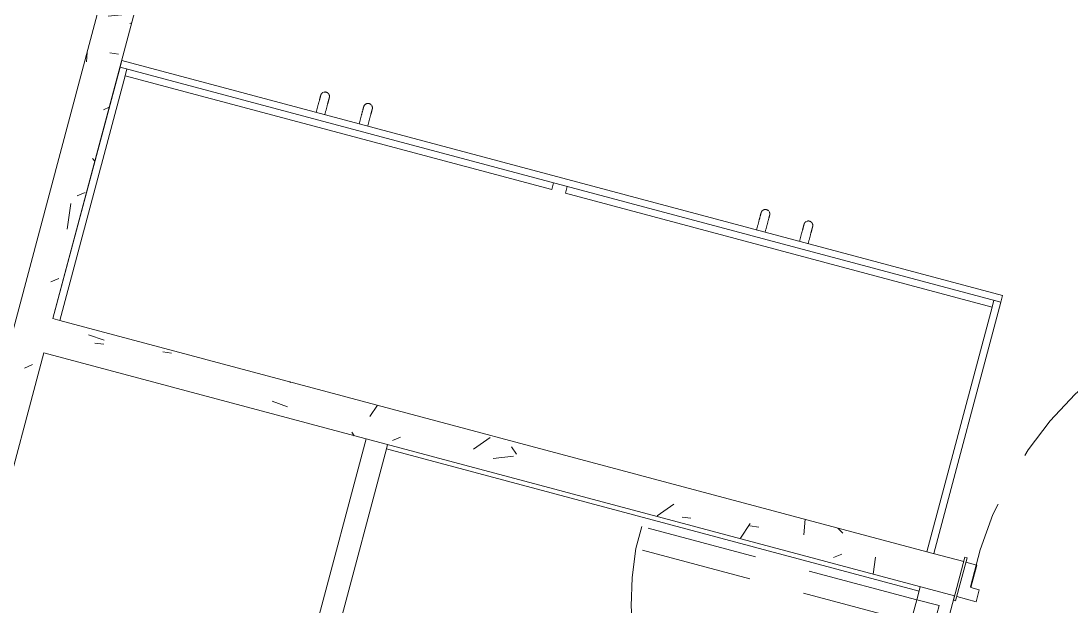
# Model space of a CAD drawing. Header units: metres. Extents: x 689715 to 690980, y 1005284 to 1006835.
# Drawn here: x 690843.46 to 690845.822, y 1005621.019 to 1005622.336 of the extents above; entities that cross this region are included whole.
import ezdxf

# ---------------------------------------------------------------- set-up
doc = ezdxf.new("R2010")
doc.units = ezdxf.units.M
doc.linetypes.add('HIDDEN', pattern=[0.375, 0.25, -0.125])
doc.linetypes.add('PHANTOM', pattern=[2.5, 1.25, -0.25, 0.25, -0.25, 0.25, -0.25])
doc.layers.add('0_NUMERO DE LOTE FASE V', color=3, linetype='Continuous')
for name, color, linetype, lineweight in [('Líneas ocultas', 7, 'HIDDEN', 13), ('Muebles de obra', 8, 'Continuous', 13), ('Muros', 7, 'Continuous', 13), ('Patrón de corte', 7, 'Continuous', 13), ('Puertas', 7, 'Continuous', 13), ('Suelos', 7, 'Continuous', 9)]:
    doc.layers.add(name, color=color, linetype=linetype, lineweight=lineweight)
pattern_1 = [(139.9999999999999, (365.6615329035558, -75.88183759397361), (0.03836033982117157, 0.4377584771638403), [0.04599999999999998, -0.5029999999999997]), (84.99999999999997, (365.6615329035558, -75.88183759397361), (-0.4580987315439035, -0.08439521406967809), [0.03700000000000001, -0.4020000000000002]), (190.451, (365.6645329040475, -75.84583759406814), (-0.4199401312074268, 0.3526758939897786), [0.039, -0.4270000000000001]), (136.1839999999999, (365.5395329040475, -75.8818375938572), (0.1004214988211118, 0.6506308650644554), [0.06899999999999998, -0.7539999999999998]), (186.6359999999999, (365.547532903729, -75.82783759379527), (-0.5938707988951819, 0.5701916118460522), [0.05799999999999998, -0.6409999999999996]), (81.18399999999994, (365.5395329040475, -75.8818375938572), (-0.5936975411065768, 0.5697220635397624), [0.05500000000000001, -0.6039999999999999]), (110.9999999999999, (365.5705329037737, -75.82083759387024), (0.245780230253577, 0.3642747293136032), [0.04599999999999999, -0.5029999999999999]), (55.99999999999997, (365.5705329037737, -75.82083759387024), (-0.4415777901075865, 0.1482769546615401), [0.03699999999999998, -0.4019999999999998]), (161.4509999999999, (365.5905329035595, -75.79083759407513), (-0.1963072483374971, 0.5120483026533341), [0.03899999999999999, -0.427]), (127.5, (365.6615329035558, -75.88183759397361), (-0.2022933454275577, 0.007375797972208872), [0.02, -0.3770000000000001, 0.02, -0.388, -0.404]), (127.5, (365.6615329035558, -75.88183759397361), (-0.2022933454275577, 0.007375797972208872), [-0.806, 0.02, -0.3840000000000001]), (97.49999999999994, (365.6615329035558, -75.88183759397361), (-0.2399435114399267, 0.1600503399492727), [0.02, -0.213, 0.02, -0.368, -0.154]), (97.49999999999994, (365.6615329035558, -75.88183759397361), (-0.2399435114399267, 0.1600503399492727), [-0.621, 0.02, -0.134]), (57.49999999999999, (365.6615329037886, -76.01783759397222), (0.01404568388630387, 0.3254162238797662), [0.01999999999999999, -0.1319999999999999, 0.01999999999999999, -0.455, -0.6309999999999997]), (57.49999999999999, (365.6615329037886, -76.01783759397222), (0.01404568388630387, 0.3254162238797662), [-0.6279999999999997, 0.01999999999999999, -0.6109999999999997]), (47.49999999999996, (365.6615329037886, -76.07883759384276), (-0.06081860510782452, 0.3554815006055007), [0.02, -0.178, 0.02, -0.2960000000000001, -0.4480000000000001]), (47.49999999999996, (365.6615329037886, -76.07883759384276), (-0.06081860510782452, 0.3554815006055007), [-0.5140000000000001, 0.02, -0.4280000000000001])]

# ---------------------------------------------------------------- blocks, each defined once
blk = doc.blocks.new('PV_PUERTA SENCILLA - _70 x 2_18-1542281-PLANO CLAVE _8 CASAS EN HILERA_ - Dependent 1')
at = {"layer": 'Líneas ocultas', "color": 253}
for p, q in [((0.268328635296462, 0.03999999999999443), (0.268328635296462, 0.6799999999999943)), ((0.319328635296462, 0.6799999999999943), (0.268328635296462, 0.6799999999999943)), ((0.319328635296462, 0.03999999999999443), (0.319328635296462, 0.6799999999999943)), ((0.319328635296462, 0.03999999999999443), (0.268328635296462, 0.03999999999999443))]:
    blk.add_line(p, q, dxfattribs=at)
blk.add_arc((0.3193286352964619, 0.03999999999996959), 0.6420288155526807, 94.55612975025167, 184.5561297502512, dxfattribs=at)
at = {"layer": 'Puertas', "color": 253}
for p, q in [((-0.3500000000000029, -0.05000000000000337), (-0.3500000000000031, 0.04999999999999664)), ((-0.3450000000000031, 0.04999999999999665), (-0.3500000000000031, 0.04999999999999664)), ((-0.3450000000000031, 0.04999999999999665), (-0.3450000000000029, -0.05000000000000335)), ((-0.3500000000000029, -0.05000000000000337), (-0.3450000000000029, -0.05000000000000335))]:
    blk.add_line(p, q, dxfattribs=at)
at = {"layer": 'Puertas', "color": 9, "lineweight": 9}
for p, q in [((-0.3200000000000046, 0.03999999999999669), (-0.3450000000000044, 0.03999999999999664)), ((-0.3200000000000046, -0.01225000000000924), (-0.3200000000000046, 0.03999999999999669)), ((0.3500000000000005, 0.039999999999998), (0.3200000000000018, 0.03999999999999788)), ((0.3200000000000018, 0.03999999999999788), (0.3200000000000018, -0.01225000000000803)), ((-0.3000000000000047, -0.01225000000000922), (-0.3200000000000046, -0.01225000000000924)), ((-0.3000000000000046, -0.04000000000000327), (-0.3000000000000047, -0.01225000000000922)), ((0.3200000000000018, -0.01225000000000803), (0.3000000000000016, -0.01225000000000808)), ((0.3000000000000016, -0.01225000000000808), (0.3000000000000017, -0.04000000000000205)), ((-0.3450000000000022, -0.04000000000000335), (-0.3000000000000046, -0.04000000000000327)), ((0.3000000000000017, -0.04000000000000205), (0.35, -0.04000000000000205))]:
    blk.add_line(p, q, dxfattribs=at)
blk = doc.blocks.new('PV_PUERTA SENCILLA - _90 x 2_17-1542279-PLANO CLAVE _8 CASAS EN HILERA_ - Dependent 1')
at = {"layer": 'Líneas ocultas', "color": 253}
for p, q in [((0.3683286352964649, 0.03999999999999443), (0.3683286352964649, 0.8799999999999943)), ((0.4193286352964649, 0.8799999999999943), (0.3683286352964649, 0.8799999999999943)), ((0.4193286352964649, 0.03999999999999443), (0.4193286352964649, 0.8799999999999943)), ((0.4193286352964649, 0.03999999999999443), (0.3683286352964649, 0.03999999999999443))]:
    blk.add_line(p, q, dxfattribs=at)
blk.add_arc((0.4193286352964647, 0.03999999999997304), 0.841546790142994, 93.47440736753113, 183.4744073675307, dxfattribs=at)
at = {"layer": 'Puertas', "color": 253}
for p, q in [((-0.4500000000000027, -0.05000000000000356), (-0.450000000000003, 0.04999999999999645)), ((-0.4450000000000029, 0.04999999999999647), (-0.450000000000003, 0.04999999999999645)), ((-0.4450000000000029, 0.04999999999999647), (-0.4450000000000027, -0.05000000000000354)), ((-0.4500000000000027, -0.05000000000000356), (-0.4450000000000027, -0.05000000000000354))]:
    blk.add_line(p, q, dxfattribs=at)
at = {"layer": 'Puertas', "color": 9, "lineweight": 9}
for p, q in [((-0.4200000000000045, 0.03999999999999649), (-0.4450000000000046, 0.03999999999999646)), ((-0.4200000000000044, -0.01225000000000943), (-0.4200000000000045, 0.03999999999999649)), ((0.4499484307344891, 0.03999999999999823), (0.4200000000000014, 0.03999999999999804)), ((0.4200000000000014, 0.03999999999999804), (0.4200000000000016, -0.01225000000000783)), ((-0.4000000000000044, -0.01225000000000941), (-0.4200000000000044, -0.01225000000000943)), ((-0.4000000000000044, -0.04000000000000346), (-0.4000000000000044, -0.01225000000000941)), ((0.4200000000000016, -0.01225000000000783), (0.4000000000000016, -0.0122500000000079)), ((0.4000000000000016, -0.0122500000000079), (0.4000000000000013, -0.04000000000000183)), ((-0.4450000000000042, -0.04000000000000354), (-0.4000000000000044, -0.04000000000000346)), ((0.4000000000000013, -0.04000000000000183), (0.4499484307344889, -0.04000000000000187))]:
    blk.add_line(p, q, dxfattribs=at)
blk = doc.blocks.new('PV_CLOSET - CLOSET DE 2_05-1883165-PLANO CLAVE _8 CASAS EN HILERA_ - Dependent 1')
at = {"layer": 'Muebles de obra'}
for p, q in [((-1.025, 0.5999999999999999), (1.024999999999998, 0.5999999999999999)), ((-1.025, 0.585), (-1.025, 0.5999999999999999)), ((1.024999999999998, 0.5999999999999999), (1.024999999999998, 0.585)), ((-1.025000000000001, 0), (-1.025000000000001, 0.585)), ((1.024999999999998, 0.585), (-1.025, 0.585)), ((-1.008999999999965, 0.5849999999999996), (-1.008999999999965, 0.569)), ((-0.01600000000000015, 0.569), (-1.008999999999965, 0.569)), ((-1.008999999999996, 0.5690000000000002), (-1.008999999999996, 2.97788460557058e-15)), ((-0.01600000000000015, 0.569), (-0.01600000000000015, 0.5849999999999996)), ((0.01600000000000015, 0.569), (0.01600000000000015, 0.5849999999999996)), ((1.009000000000036, 0.569), (0.01600000000000015, 0.569)), ((1.009000000000036, 0.5849999999999996), (1.009000000000036, 0.569)), ((1.008999999999999, 2.97788460557058e-15), (1.008999999999999, 0.5690000000000002)), ((1.024999999999999, 0.585), (1.024999999999999, 0)), ((-1.008999999999996, 2.97788460557058e-15), (1.008999999999999, 2.97788460557058e-15))]:
    blk.add_line(p, q, dxfattribs=at)
at = {"layer": 'Muebles de obra', "flags": 128}
for points in [[(-0.5725000000000084, 0.6399999999999173), (-0.5724920010666156, 0.6403998933417845), (-0.5724680170630331, 0.6407991469396102), (-0.5724280863585439, 0.6411971220728053), (-0.5723722728337582, 0.6415931820660614), (-0.5723006657784173, 0.6419866933078667), (-0.5722133797485234, 0.6423770262641897), (-0.5721105543831151, 0.642763556485558), (-0.5719923541808284, 0.6431456656060793), (-0.5718589682367854, 0.6435227423326686), (-0.5717106099400334, 0.6438941834230049), (-0.571547516632203, 0.6442593946505781), (-0.5713699492277987, 0.6446177917553318), (-0.5711781917967838, 0.644968801378355), (-0.5709725511101403, 0.6453118619791267), (-0.5707533561491005, 0.6456464247338692), (-0.5705209575788474, 0.6459719544135414), (-0.5702757271875116, 0.6462879302401021), (-0.5700180572914132, 0.6465938467196343), (-0.5697483601074146, 0.6468892144510232), (-0.5694670670934757, 0.6471735609089129), (-0.569174628258418, 0.6474464311996252)], [(-0.5725000000000084, 0.6399999999999173), (-0.5725000000000084, 0.6399680042663567), (-0.5725000000000084, 0.6398720682520224), (-0.5725000000000084, 0.639712345434072), (-0.5725000000000084, 0.6394890913349426), (-0.5725000000000084, 0.6392026631135678), (-0.5725000000000084, 0.6388535189940008), (-0.5725000000000084, 0.6384422175323483), (-0.5725000000000084, 0.6379694167232142), (-0.5725000000000084, 0.6374358729470337), (-0.5725000000000084, 0.6368424397600346), (-0.5725000000000084, 0.6361900665287151), (-0.5725000000000084, 0.635479796911089), (-0.5725000000000084, 0.6347127671870229), (-0.5725000000000084, 0.6338902044404534), (-0.5725000000000084, 0.633013424596305), (-0.5725000000000084, 0.6320838303152883), (-0.5725000000000084, 0.6311029087499559), (-0.5725000000000084, 0.6300722291655537), (-0.5725000000000041, 0.6289934404295546), (-0.5725000000000041, 0.6278682683738038), (-0.5725000000000041, 0.6266985130335707), (-0.5725000000000041, 0.6254860457678614), (-0.5725000000000041, 0.6242328062656568), (-0.5725000000000041, 0.6229407994428163), (-0.5725000000000041, 0.6216120922346425), (-0.5725000000000041, 0.6202488102892296), (-0.5725000000000041, 0.6188531345668683), (-0.5725000000000041, 0.6174272978509856), (-0.5725000000000041, 0.6159735811761687), (-0.5725000000000041, 0.6144943101789849), (-0.5725000000000041, 0.6129918513774694), (-0.5725000000000041, 0.611468608385198), (-0.5725000000000041, 0.6099270180660136), (-0.5725000000000041, 0.6083695466355744), (-0.5725000000000041, 0.6067986857159295), (-0.5725000000000041, 0.6052169483494441), (-0.5725000000000041, 0.6036268649784923), (-0.5725000000000041, 0.602030979397261), (-0.5725000000000041, 0.6004318446822503), (-0.5725000000000041, 0.5999999999999177)], [(-0.5725000000000084, 0.6360040176869781), (-0.5725000000000084, 0.6366721243507885), (-0.5725000000000084, 0.637281563438605), (-0.5725000000000084, 0.6378313599778986), (-0.5725000000000084, 0.6383206344114875), (-0.5725000000000084, 0.6387486040046486), (-0.5725000000000084, 0.6391145840973311), (-0.5725000000000084, 0.6394179891994562), (-0.5725000000000084, 0.6396583339275845), (-0.5725000000000084, 0.6398352337814247), (-0.5725000000000084, 0.6399484057589413), (-0.5725000000000084, 0.6399976688091165)], [(-0.5675622025723311, 0.6486240422723507), (-0.5672132836417408, 0.6488195780687681), (-0.5668568244627744, 0.649001004421683), (-0.5664933952940664, 0.6491680310876372), (-0.5661235775447722, 0.6493203908595897), (-0.5657479628443938, 0.6494578399944131), (-0.5653671520963243, 0.6495801586028103), (-0.5649817545165299, 0.6496871510011011), (-0.5645923866589216, 0.6497786460242728), (-0.5641996714290072, 0.6498544972998025), (-0.563804237087388, 0.6499145834818335), (-0.5634067162446468, 0.6499588084452946), (-0.5630077448493434, 0.6499871014396738), (-0.5626079611705912, 0.6499994172022164), (-0.5622080047769922, 0.6499957360303329), (-0.5618085155134656, 0.6499760638131092), (-0.5614101324776049, 0.6499404320219), (-0.5610134929972912, 0.6498888976599656), (-0.5606192316110745, 0.6498215431712933), (-0.5602279790530716, 0.649738476308699), (-0.5598403612439122, 0.649639829961442), (-0.559456998289407, 0.6495257619426339), (-0.5590785034884943, 0.6493964547367727), (-0.5587054823521235, 0.6492521152077994), (-0.5583385316345303, 0.649092974268176), (-0.5579782383785991, 0.648919286509453), (-0.5576251789766613, 0.6487313297949934), (-0.5572799182484565, 0.6485294048154479), (-0.5569430085374959, 0.6483138346077058), (-0.5566149888274486, 0.6480849640381142), (-0.5562963838798791, 0.6478431592507642), (-0.5559877033947318, 0.6475888070817281), (-0.5556894411949311, 0.6473223144402208), (-0.5554020744363832, 0.6470441076576195), (-0.5551260628445928, 0.64675463180543), (-0.5548618479792281, 0.6464543499832628), (-0.5546098525277098, 0.6461437425779744), (-0.5543704796290043, 0.645823306495159), (-0.5541441122286935, 0.6454935543641891), (-0.5539311124663152, 0.6451550137181327), (-0.5537318210960634, 0.6448082261498028), (-0.5535465569416079, 0.6444537464453368), (-0.5533756163860862, 0.6440921416966389), (-0.5532192728979151, 0.6437239903941693), (-0.5530777765933174, 0.6433498815014764), (-0.5529513538362066, 0.6429704135129852), (-0.5528402068760241, 0.6425861934965307), (-0.5527445135241914, 0.642197836122169), (-0.5526644268696631, 0.6418059626788599), (-0.5526000750339988, 0.6414112000805169), (-0.5525515609664118, 0.6410141798630833), (-0.5525189622790558, 0.6406155371742172), (-0.5525023311228769, 0.6402159097571789), (-0.5525000000000043, 0.6399999999999173)], [(-0.5525000000000043, 0.6399999999999173), (-0.5525000000000043, 0.6399680042663567), (-0.5525000000000043, 0.6398720682520224), (-0.5525000000000043, 0.639712345434072), (-0.5525000000000043, 0.6394890913349448), (-0.5525000000000043, 0.6392026631135678), (-0.5525000000000043, 0.6388535189940008), (-0.5525000000000043, 0.6384422175323483), (-0.5525000000000043, 0.6379694167232142)], [(-0.5525000000000043, 0.5999999999999177), (-0.5525000000000043, 0.6015995733673842), (-0.5525000000000043, 0.6031965877586849), (-0.5525000000000043, 0.6047884882914765), (-0.5525000000000043, 0.6063727282644874), (-0.5525000000000043, 0.6079467732317217), (-0.5525000000000043, 0.6095081050570029), (-0.5525000000000043, 0.6110542259424827), (-0.5525000000000043, 0.6125826624245637), (-0.5525000000000043, 0.6140909693309229), (-0.5525000000000043, 0.6155767336922657), (-0.5525000000000043, 0.6170375786025587), (-0.5525000000000043, 0.618471167021578), (-0.5525000000000043, 0.6198752055136684), (-0.5525000000000043, 0.6212474479167551), (-0.5525000000000043, 0.6225856989357211), (-0.5525000000000043, 0.6238878176544139), (-0.5525000000000043, 0.625151720960659), (-0.5525000000000043, 0.6263753868787769), (-0.5525000000000043, 0.6275568578043413), (-0.5525000000000043, 0.6286942436359), (-0.5525000000000043, 0.6297857247987534), (-0.5525000000000043, 0.6308295551558771), (-0.5525000000000043, 0.6318240648013749), (-0.5525000000000043, 0.6327676627319586), (-0.5525000000000043, 0.6336588393922353), (-0.5525000000000043, 0.6344961690896535), (-0.5525000000000043, 0.6352783122753164), (-0.5525000000000043, 0.6360040176869781), (-0.5525000000000043, 0.6366721243507885), (-0.5525000000000043, 0.6372815634386072), (-0.5525000000000043, 0.6378313599779009), (-0.5525000000000043, 0.6383206344114875), (-0.5525000000000043, 0.6387486040046486), (-0.5525000000000043, 0.6391145840973311), (-0.5525000000000043, 0.6394179891994562), (-0.5525000000000043, 0.6396583339275866), (-0.5525000000000043, 0.6398352337814247), (-0.5525000000000043, 0.6399484057589413), (-0.5525000000000043, 0.6399976688091187)], [(-0.4725000000000139, 0.639999999999913), (-0.4724920010666254, 0.6403998933417802), (-0.4724680170630428, 0.6407991469396058), (-0.4724280863585536, 0.6411971220728032), (-0.472372272833768, 0.6415931820660571), (-0.4723006657784271, 0.6419866933078645), (-0.4722133797485374, 0.6423770262641854), (-0.4721105543831249, 0.6427635564855537), (-0.4719923541808381, 0.643145665606075), (-0.4718589682367908, 0.6435227423326643), (-0.4717106099400432, 0.6438941834230005), (-0.4715475166322128, 0.6442593946505738), (-0.4713699492278084, 0.6446177917553275), (-0.4711781917967935, 0.6449688013783507), (-0.4709725511101457, 0.6453118619791224), (-0.4707533561491146, 0.6456464247338649), (-0.4705209575788571, 0.645971954413537), (-0.4702757271875257, 0.6462879302400978), (-0.470018057291423, 0.6465938467196299), (-0.4697483601074243, 0.6468892144510189), (-0.4694670670934898, 0.6471735609089085), (-0.4691746282584278, 0.6474464311996209), (-0.4688715114419999, 0.647707388788905), (-0.4685582015664526, 0.6479560162002768), (-0.4682351998607375, 0.6481919156829238), (-0.4679030230586968, 0.6484147098479945), (-0.4675622025723409, 0.6486240422723464), (-0.4672132836417549, 0.6488195780687638), (-0.4668568244627842, 0.6490010044216786), (-0.4664933952940762, 0.6491680310876329), (-0.4661235775447818, 0.6493203908595854), (-0.4657479628444035, 0.6494578399944088), (-0.4653671520963341, 0.6495801586028059), (-0.4649817545165396, 0.6496871510010968), (-0.4645923866589314, 0.6497786460242685), (-0.4641996714290169, 0.6498544972997982), (-0.4638042370873934, 0.6499145834818292), (-0.4634067162446608, 0.6499588084452903), (-0.463007744849353, 0.6499871014396694), (-0.4626079611705965, 0.6499994172022121), (-0.4622080047770019, 0.6499957360303286), (-0.4618085155134709, 0.6499760638131049), (-0.4614101324776189, 0.6499404320218957), (-0.461013492997301, 0.6498888976599613), (-0.4606192316110886, 0.6498215431712889), (-0.4602279790530813, 0.6497384763086967), (-0.4598403612439262, 0.6496398299614377), (-0.4594569982894167, 0.6495257619426296), (-0.4590785034885084, 0.6493964547367683), (-0.4587054823521332, 0.6492521152077971), (-0.4583385316345444, 0.6490929742681717), (-0.4579782383786044, 0.6489192865094486), (-0.457625178976671, 0.648731329794989)], [(-0.4725000000000139, 0.639999999999913), (-0.4725000000000139, 0.6399680042663524), (-0.4725000000000139, 0.639872068252018), (-0.4725000000000139, 0.6397123454340676), (-0.4725000000000139, 0.6394890913349405), (-0.4725000000000139, 0.6392026631135634), (-0.4725000000000139, 0.6388535189939964), (-0.4725000000000139, 0.638442217532344), (-0.4725000000000139, 0.6379694167232121), (-0.4725000000000139, 0.6374358729470294), (-0.4725000000000139, 0.6368424397600303), (-0.4725000000000139, 0.6361900665287108), (-0.4725000000000139, 0.6354797969110847), (-0.4725000000000139, 0.6347127671870185), (-0.4725000000000139, 0.6338902044404512), (-0.4725000000000139, 0.6330134245963007), (-0.4725000000000139, 0.632083830315286), (-0.4725000000000139, 0.6311029087499516), (-0.4725000000000139, 0.6300722291655515), (-0.4725000000000139, 0.6289934404295503), (-0.4725000000000139, 0.6278682683737995), (-0.4725000000000139, 0.6266985130335664), (-0.4725000000000139, 0.625486045767857), (-0.4725000000000139, 0.6242328062656525), (-0.4725000000000139, 0.622940799442812), (-0.4725000000000139, 0.6216120922346404), (-0.4725000000000139, 0.6202488102892253), (-0.4725000000000139, 0.618853134566864), (-0.4725000000000139, 0.6174272978509813), (-0.4725000000000139, 0.6159735811761644), (-0.4725000000000139, 0.6144943101789806), (-0.4725000000000139, 0.612991851377465), (-0.4725000000000139, 0.6114686083851937), (-0.4725000000000139, 0.6099270180660092), (-0.4725000000000139, 0.6083695466355701), (-0.4725000000000139, 0.6067986857159252), (-0.4725000000000139, 0.6052169483494397), (-0.4725000000000139, 0.6036268649784879), (-0.4725000000000139, 0.6020309793972567), (-0.4725000000000139, 0.600431844682246), (-0.4725000000000139, 0.5999999999999134)], [(-0.4725000000000139, 0.6383206344114831), (-0.4725000000000139, 0.6387486040046443), (-0.4725000000000139, 0.6391145840973268), (-0.4725000000000139, 0.6394179891994519), (-0.4725000000000139, 0.6396583339275823), (-0.4725000000000139, 0.6398352337814204), (-0.4725000000000139, 0.6399484057589392), (-0.4725000000000139, 0.6399976688091144)], [(-0.4559877033947372, 0.6475888070817237), (-0.4556894411949409, 0.6473223144402165), (-0.4554020744363929, 0.6470441076576152), (-0.4551260628446026, 0.6467546318054257), (-0.4548618479792335, 0.6464543499832585), (-0.4546098525277196, 0.64614374257797), (-0.454370479629014, 0.6458233064951546), (-0.4541441122286989, 0.6454935543641848), (-0.453931112466325, 0.6451550137181283), (-0.4537318210960731, 0.6448082261497985), (-0.4535465569416177, 0.6444537464453347), (-0.4533756163860959, 0.6440921416966345), (-0.4532192728979205, 0.643723990394165), (-0.4530777765933271, 0.6433498815014742), (-0.4529513538362163, 0.6429704135129809), (-0.4528402068760338, 0.6425861934965263), (-0.4527445135242055, 0.6421978361221646), (-0.4526644268696772, 0.6418059626788556), (-0.4526000750340085, 0.6414112000805126), (-0.4525515609664215, 0.641014179863079), (-0.4525189622790612, 0.6406155371742128), (-0.4525023311228867, 0.6402159097571746), (-0.4525000000000141, 0.639999999999913)], [(-0.4525000000000141, 0.639999999999913), (-0.4525000000000141, 0.6399680042663524), (-0.4525000000000141, 0.639872068252018), (-0.4525000000000141, 0.6397123454340676), (-0.4525000000000141, 0.6394890913349405), (-0.4525000000000141, 0.6392026631135634), (-0.4525000000000141, 0.6388535189939964), (-0.4525000000000141, 0.638442217532344), (-0.4525000000000141, 0.6379694167232121), (-0.4525000000000141, 0.6374358729470294), (-0.4525000000000141, 0.6368424397600303), (-0.4525000000000141, 0.6361900665287108)], [(-0.4525000000000141, 0.5999999999999134), (-0.4525000000000141, 0.6015995733673799), (-0.4525000000000141, 0.6031965877586806), (-0.4525000000000141, 0.6047884882914721), (-0.4525000000000141, 0.6063727282644831), (-0.4525000000000141, 0.6079467732317174), (-0.4525000000000141, 0.6095081050569986), (-0.4525000000000141, 0.6110542259424784), (-0.4525000000000141, 0.6125826624245594), (-0.4525000000000141, 0.6140909693309186), (-0.4525000000000141, 0.6155767336922614), (-0.4525000000000141, 0.6170375786025544), (-0.4525000000000141, 0.6184711670215737), (-0.4525000000000141, 0.619875205513664), (-0.4525000000000141, 0.6212474479167508), (-0.4525000000000141, 0.6225856989357168), (-0.4525000000000141, 0.6238878176544096), (-0.4525000000000141, 0.6251517209606546), (-0.4525000000000141, 0.6263753868787726), (-0.4525000000000141, 0.627556857804337), (-0.4525000000000141, 0.6286942436358957), (-0.4525000000000141, 0.6297857247987491), (-0.4525000000000141, 0.6308295551558728), (-0.4525000000000141, 0.6318240648013705), (-0.4525000000000141, 0.6327676627319543), (-0.4525000000000141, 0.633658839392231), (-0.4525000000000141, 0.6344961690896491), (-0.4525000000000141, 0.6352783122753121), (-0.4525000000000141, 0.636004017686976), (-0.4525000000000141, 0.6366721243507841), (-0.4525000000000141, 0.6372815634386029), (-0.4525000000000141, 0.6378313599778965), (-0.4525000000000141, 0.6383206344114831), (-0.4525000000000141, 0.6387486040046443), (-0.4525000000000141, 0.6391145840973268), (-0.4525000000000141, 0.6394179891994519), (-0.4525000000000141, 0.6396583339275823), (-0.4525000000000141, 0.6398352337814204), (-0.4525000000000141, 0.6399484057589392), (-0.4525000000000141, 0.6399976688091144)], [(0.4524999999999794, 0.6399999999999195), (0.452507998933368, 0.6403998933417845), (0.4525319829369548, 0.6407991469396102), (0.452571913641444, 0.6411971220728075), (0.4526277271662253, 0.6415931820660614), (0.4526993342215706, 0.6419866933078688), (0.4527866202514645, 0.6423770262641897), (0.4528894456168728, 0.6427635564855602), (0.4530076458191552, 0.6431456656060816), (0.4531410317632025, 0.6435227423326686), (0.4532893900599544, 0.6438941834230049), (0.4534524833677849, 0.6442593946505802), (0.4536300507721892, 0.644617791755334), (0.4538218082032041, 0.6449688013783571), (0.4540274488898476, 0.6453118619791267), (0.4542466438508874, 0.6456464247338692), (0.4544790424211405, 0.6459719544135414), (0.454724272812472, 0.6462879302401042), (0.4549819427085747, 0.6465938467196343), (0.4552516398925733, 0.6468892144510254), (0.4555329329065121, 0.6471735609089151), (0.4558253717415699, 0.6474464311996273), (0.4561284885579978, 0.6477073887889072), (0.4564417984335494, 0.6479560162002832), (0.4567648001392557, 0.6481919156829302), (0.4570969769413008, 0.6484147098479968), (0.4574377974276524, 0.6486240422723528), (0.4577867163582471, 0.6488195780687681), (0.4581431755372178, 0.6490010044216851), (0.4585066047059171, 0.6491680310876372), (0.4588764224552158, 0.6493203908595918), (0.4592520371555942, 0.6494578399944152), (0.4596328479036593, 0.6495801586028125), (0.460018245483458, 0.6496871510011033), (0.4604076133410662, 0.6497786460242728), (0.4608003285709764, 0.6498544972998046), (0.4611957629125999, 0.6499145834818356), (0.4615932837553411, 0.6499588084452967), (0.4619922551506446, 0.649987101439676), (0.4623920388293967, 0.6499994172022187), (0.4627919952229957, 0.649995736030335), (0.4631914844865224, 0.6499760638131115), (0.4635898675223831, 0.6499404320219), (0.4639865070026923, 0.6498888976599656), (0.4643807683889134, 0.6498215431712954), (0.4647720209469119, 0.6497384763087011), (0.4651596387560714, 0.649639829961442), (0.4655430017105809, 0.649525761942636), (0.4659214965114936, 0.6493964547367727), (0.4662945176478644, 0.6492521152078015), (0.4666614683654533, 0.6490929742681738), (0.4670217616213889, 0.648919286509453), (0.4673748210233222, 0.6487313297949934)], [(0.4524999999999794, 0.6399999999999195), (0.4524999999999794, 0.6399680042663589), (0.4524999999999794, 0.6398720682520245), (0.4524999999999794, 0.6397123454340742), (0.4524999999999794, 0.6394890913349448), (0.4524999999999794, 0.63920266311357), (0.4524999999999794, 0.6388535189940008), (0.4524999999999794, 0.6384422175323505), (0.4524999999999794, 0.6379694167232164), (0.4524999999999794, 0.637435872947036), (0.4524999999999794, 0.6368424397600346), (0.4524999999999794, 0.6361900665287173), (0.4524999999999794, 0.6354797969110912), (0.4524999999999794, 0.6347127671870251), (0.4524999999999794, 0.6338902044404555), (0.4524999999999794, 0.633013424596305), (0.4524999999999794, 0.6320838303152904), (0.4524999999999794, 0.6311029087499559), (0.4524999999999794, 0.6300722291655537), (0.4524999999999794, 0.6289934404295546), (0.4524999999999794, 0.6278682683738059), (0.4524999999999794, 0.6266985130335707), (0.4524999999999794, 0.6254860457678614), (0.4524999999999794, 0.624232806265659), (0.4524999999999794, 0.6229407994428163), (0.4524999999999794, 0.6216120922346448), (0.4524999999999794, 0.6202488102892296), (0.4524999999999794, 0.6188531345668683), (0.4524999999999794, 0.6174272978509878), (0.4524999999999794, 0.6159735811761708), (0.4524999999999794, 0.6144943101789871), (0.4524999999999794, 0.6129918513774715), (0.4524999999999794, 0.611468608385198), (0.4524999999999794, 0.6099270180660136), (0.4524999999999794, 0.6083695466355766), (0.4524999999999794, 0.6067986857159274), (0.4524999999999794, 0.6052169483494462), (0.4524999999999794, 0.6036268649784923), (0.4524999999999794, 0.6020309793972632), (0.4524999999999794, 0.6004318446822503), (0.4524999999999794, 0.5999999999999199)], [(0.4524999999999794, 0.6383206344114875), (0.4524999999999794, 0.6387486040046507), (0.4524999999999794, 0.6391145840973311), (0.4524999999999794, 0.6394179891994584), (0.4524999999999794, 0.6396583339275866), (0.4524999999999794, 0.6398352337814247), (0.4524999999999794, 0.6399484057589413), (0.4524999999999794, 0.6399976688091165)], [(0.4690122966052561, 0.6475888070817281), (0.4693105588050524, 0.6473223144402208), (0.4695979255636047, 0.6470441076576195), (0.4698739371553908, 0.64675463180543), (0.4701381520207598, 0.6464543499832628), (0.4703901474722781, 0.6461437425779766), (0.4706295203709793, 0.645823306495159), (0.4708558877712944, 0.6454935543641912), (0.4710688875336727, 0.6451550137181348), (0.4712681789039245, 0.6448082261498049), (0.4714534430583756, 0.6444537464453368), (0.4716243836139017, 0.6440921416966389), (0.4717807271020728, 0.6437239903941693), (0.4719222234066705, 0.6433498815014785), (0.472048646163777, 0.6429704135129873), (0.4721597931239638, 0.6425861934965307), (0.4722554864757965, 0.642197836122169), (0.4723355731303248, 0.641805962678862), (0.4723999249659848, 0.6414112000805191), (0.4724484390335761, 0.6410141798630854), (0.4724810377209321, 0.6406155371742194), (0.472497668877111, 0.640215909757181), (0.4724999999999792, 0.6399999999999195)], [(0.4724999999999792, 0.6399999999999195), (0.4724999999999792, 0.6399680042663567), (0.4724999999999792, 0.6398720682520245), (0.4724999999999792, 0.6397123454340742), (0.4724999999999792, 0.6394890913349448), (0.4724999999999792, 0.63920266311357), (0.4724999999999792, 0.6388535189940008), (0.4724999999999792, 0.6384422175323483), (0.4724999999999792, 0.6379694167232164), (0.4724999999999792, 0.637435872947036), (0.4724999999999792, 0.6368424397600324), (0.4724999999999792, 0.6361900665287173)], [(0.4724999999999835, 0.5999999999999199), (0.4724999999999835, 0.6015995733673842), (0.4724999999999835, 0.6031965877586871), (0.4724999999999835, 0.6047884882914765), (0.4724999999999835, 0.6063727282644896), (0.4724999999999835, 0.6079467732317217), (0.4724999999999835, 0.6095081050570051), (0.4724999999999835, 0.6110542259424827), (0.4724999999999835, 0.6125826624245637), (0.4724999999999835, 0.6140909693309229), (0.4724999999999835, 0.6155767336922657), (0.4724999999999835, 0.6170375786025587), (0.4724999999999792, 0.6184711670215801), (0.4724999999999792, 0.6198752055136684), (0.4724999999999792, 0.6212474479167551), (0.4724999999999792, 0.6225856989357189), (0.4724999999999792, 0.6238878176544139), (0.4724999999999792, 0.625151720960659), (0.4724999999999792, 0.6263753868787791), (0.4724999999999792, 0.6275568578043413), (0.4724999999999792, 0.6286942436359), (0.4724999999999792, 0.6297857247987534), (0.4724999999999792, 0.6308295551558794), (0.4724999999999792, 0.6318240648013727), (0.4724999999999792, 0.6327676627319586), (0.4724999999999792, 0.6336588393922353), (0.4724999999999792, 0.6344961690896535), (0.4724999999999792, 0.6352783122753185), (0.4724999999999792, 0.6360040176869803), (0.4724999999999792, 0.6366721243507907), (0.4724999999999792, 0.6372815634386072), (0.4724999999999792, 0.6378313599779009), (0.4724999999999792, 0.6383206344114875), (0.4724999999999792, 0.6387486040046507), (0.4724999999999792, 0.6391145840973332), (0.4724999999999792, 0.6394179891994584), (0.4724999999999792, 0.6396583339275866), (0.4724999999999792, 0.6398352337814247), (0.4724999999999792, 0.6399484057589413), (0.4724999999999792, 0.6399976688091165)], [(0.5525, 0.6399999999999152), (0.5525079989333885, 0.6403998933417802), (0.552531982936971, 0.6407991469396058), (0.5525719136414603, 0.6411971220728032), (0.5526277271662415, 0.6415931820660571), (0.5526993342215826, 0.6419866933078645), (0.5527866202514764, 0.6423770262641854), (0.552889445616889, 0.6427635564855558), (0.5530076458191758, 0.6431456656060772), (0.5531410317632187, 0.6435227423326643), (0.5532893900599707, 0.6438941834230005), (0.5534524833677967, 0.6442593946505759), (0.5536300507722055, 0.6446177917553296), (0.5538218082032204, 0.6449688013783528), (0.5540274488898639, 0.6453118619791224), (0.5542466438508993, 0.6456464247338649), (0.5544790424211568, 0.645971954413537), (0.5547242728124882, 0.6462879302400999), (0.5549819427085909, 0.6465938467196299), (0.5552516398925896, 0.6468892144510211), (0.5555329329065241, 0.6471735609089108), (0.5558253717415818, 0.647446431199623)], [(0.5525, 0.6399999999999152), (0.5525, 0.6399680042663546), (0.5525, 0.6398720682520201), (0.5525, 0.6397123454340699), (0.5525, 0.6394890913349405), (0.5525, 0.6392026631135657), (0.5525, 0.6388535189939964), (0.5525, 0.6384422175323462), (0.5525, 0.6379694167232121), (0.5525, 0.6374358729470316), (0.5525, 0.6368424397600303), (0.5525, 0.636190066528713), (0.5525, 0.6354797969110869), (0.5525, 0.6347127671870207), (0.5525, 0.6338902044404512), (0.5525, 0.6330134245963007), (0.5525, 0.632083830315286), (0.5525, 0.6311029087499516), (0.5525, 0.6300722291655515), (0.5525, 0.6289934404295503), (0.5525, 0.6278682683738016), (0.5525, 0.6266985130335664), (0.5525, 0.625486045767857), (0.5525, 0.6242328062656547), (0.5525, 0.622940799442812), (0.5525, 0.6216120922346404), (0.5525, 0.6202488102892253), (0.5525, 0.618853134566864), (0.5525, 0.6174272978509835), (0.5525, 0.6159735811761665), (0.5525, 0.6144943101789828), (0.5525, 0.6129918513774671), (0.5525, 0.6114686083851937), (0.5525, 0.6099270180660092), (0.5525, 0.6083695466355723), (0.5525, 0.6067986857159231), (0.5525, 0.6052169483494418), (0.5525, 0.6036268649784879), (0.5525, 0.6020309793972589), (0.5525, 0.600431844682246), (0.5525, 0.5999999999999156)], [(0.5525, 0.636004017686976), (0.5525, 0.6366721243507841), (0.5525, 0.6372815634386029), (0.5525, 0.6378313599778965), (0.5525, 0.6383206344114831), (0.5525, 0.6387486040046464), (0.5525, 0.6391145840973268), (0.5525, 0.639417989199454), (0.5525, 0.6396583339275823), (0.5525, 0.6398352337814204), (0.5525, 0.639948405758937), (0.5525, 0.6399976688091121)], [(0.5574377974276731, 0.6486240422723485), (0.557786716358259, 0.6488195780687638), (0.5581431755372297, 0.6490010044216807), (0.5585066047059377, 0.6491680310876329), (0.5588764224552321, 0.6493203908595875), (0.5592520371556103, 0.6494578399944109), (0.5596328479036798, 0.6495801586028082), (0.5600182454834743, 0.649687151001099), (0.5604076133410825, 0.6497786460242685), (0.5608003285709969, 0.6498544972998003), (0.5611957629126205, 0.6499145834818313), (0.561593283755353, 0.6499588084452924), (0.5619922551506609, 0.6499871014396716), (0.5623920388294174, 0.6499994172022143), (0.5627919952230119, 0.6499957360303307), (0.563191484486543, 0.6499760638131071), (0.563589867522395, 0.6499404320218957), (0.5639865070027129, 0.6498888976599635), (0.5643807683889254, 0.649821543171291), (0.5647720209469282, 0.6497384763086967), (0.5651596387560877, 0.6496398299614377), (0.5655430017105971, 0.6495257619426317), (0.5659214965115055, 0.6493964547367683), (0.5662945176478806, 0.6492521152077971), (0.5666614683654695, 0.6490929742681717), (0.5670217616214095, 0.6489192865094486), (0.5673748210233428, 0.648731329794989), (0.5677200817515478, 0.6485294048154435), (0.5680569914625039, 0.6483138346077014), (0.5683850111725512, 0.6480849640381121), (0.568703616120125, 0.6478431592507577), (0.5690122966052767, 0.6475888070817237), (0.569310558805073, 0.6473223144402165), (0.5695979255636167, 0.6470441076576152), (0.5698739371554113, 0.6467546318054257), (0.5701381520207804, 0.6464543499832585), (0.5703901474722943, 0.6461437425779722), (0.5706295203709999, 0.6458233064951546), (0.5708558877713106, 0.6454935543641869), (0.5710688875336846, 0.6451550137181304), (0.5712681789039408, 0.6448082261498006), (0.5714534430583919, 0.6444537464453325), (0.571624383613918, 0.6440921416966345), (0.5717807271020934, 0.643723990394165), (0.5719222234066824, 0.6433498815014742), (0.5720486461637976, 0.642970413512983), (0.5721597931239758, 0.6425861934965263), (0.5722554864758084, 0.6421978361221646), (0.5723355731303367, 0.6418059626788577), (0.5723999249660053, 0.6414112000805148), (0.5724484390335924, 0.6410141798630811), (0.5724810377209483, 0.640615537174215), (0.5724976688771272, 0.6402159097571767), (0.5724999999999998, 0.6399999999999152)], [(0.5724999999999998, 0.6399999999999152), (0.5724999999999998, 0.6399680042663546), (0.5724999999999998, 0.6398720682520201), (0.5724999999999998, 0.6397123454340699), (0.5724999999999998, 0.6394890913349405), (0.5724999999999998, 0.6392026631135657), (0.5724999999999998, 0.6388535189939964), (0.5724999999999998, 0.6384422175323462), (0.5724999999999998, 0.6379694167232121)], [(0.5724999999999998, 0.5999999999999156), (0.5724999999999998, 0.6015995733673799), (0.5724999999999998, 0.6031965877586828), (0.5724999999999998, 0.6047884882914721), (0.5724999999999998, 0.6063727282644853), (0.5724999999999998, 0.6079467732317196), (0.5724999999999998, 0.6095081050570008), (0.5724999999999998, 0.6110542259424806), (0.5724999999999998, 0.6125826624245615), (0.5724999999999998, 0.6140909693309207), (0.5724999999999998, 0.6155767336922614), (0.5724999999999998, 0.6170375786025544), (0.5724999999999998, 0.6184711670215758), (0.5724999999999998, 0.619875205513664), (0.5724999999999998, 0.6212474479167508), (0.5724999999999998, 0.6225856989357168), (0.5724999999999998, 0.6238878176544117), (0.5724999999999998, 0.6251517209606546), (0.5724999999999998, 0.6263753868787748), (0.5724999999999998, 0.627556857804337), (0.5724999999999998, 0.6286942436358957), (0.5724999999999998, 0.6297857247987513), (0.5724999999999998, 0.630829555155875), (0.5724999999999998, 0.6318240648013705), (0.5724999999999998, 0.6327676627319543), (0.5724999999999998, 0.6336588393922331), (0.5724999999999998, 0.6344961690896491), (0.5724999999999998, 0.6352783122753142), (0.5724999999999998, 0.636004017686976), (0.5724999999999998, 0.6366721243507864), (0.5724999999999998, 0.637281563438605), (0.5724999999999998, 0.6378313599778965), (0.5724999999999998, 0.6383206344114852), (0.5724999999999998, 0.6387486040046464), (0.5724999999999998, 0.6391145840973289), (0.5724999999999998, 0.639417989199454), (0.5724999999999998, 0.6396583339275823), (0.5724999999999998, 0.6398352337814204), (0.5724999999999998, 0.639948405758937), (0.5724999999999998, 0.6399976688091121)]]:
    blk.add_lwpolyline(points, dxfattribs=at)
blk = doc.blocks.new('A TRANSFORMADA A B')
at = {"layer": 'Patrón de corte'}
h = blk.add_hatch(dxfattribs=at)
h.set_pattern_fill('HORMIGÓN', color=254, angle=90.00000000000001, style=0, pattern_type=2)
h.set_pattern_definition(pattern_1)
h.paths.add_polyline_path([(286.063985406654, -61.05999999231426), (277.9638196632732, -61.05999999237247), (277.9638196630403, -61.13999999215594), (286.0639854073524, -61.13999999221414)], flags=0)
h = blk.add_hatch(dxfattribs=at)
h.set_pattern_fill('HORMIGÓN', color=254, angle=90.00000000000001, style=0, pattern_type=2)
h.set_pattern_definition(pattern_1)
h.paths.add_polyline_path([(282.7138196632732, -63.15755830542184), (282.713819663506, -61.13999999215594), (282.6338196634315, -61.13999999203952), (282.6338196631987, -63.26005156169413), (282.713819663506, -63.26005156157771), (282.7138196625747, -63.15805156179704)], flags=0)
at = {"layer": 'Muros', "color": 253}
for p, q in [((286.063985406654, -61.05999999231426), (277.9638196632732, -61.05999999237247)), ((281.4338196637109, -61.13999999221414), (282.6338196634315, -61.13999999203952)), ((282.6338196634315, -61.13999999203952), (282.6338196631987, -63.26005156169413)), ((282.7138196632732, -61.15605156152742), (282.713819663506, -61.13999999215594)), ((282.6238196578342, -63.17999999236781), (282.6238196638878, -61.94005156162893)), ((282.6338196631987, -61.94005156157073), (282.6238196638878, -61.94005156162893)), ((282.713819663506, -63.26005156157771), (282.7138196632732, -63.17405156162567))]:
    blk.add_line(p, q, dxfattribs=at)
blk.add_lwpolyline([(286.1439854069613, -61.05999999213964), (286.1439854069613, -61.13999999203952), (282.713819663506, -61.13999999215594)], dxfattribs=at)
at = {"layer": 'Suelos', "color": 9}
for p, q in [((282.633819662733, -61.89005156152416), (281.4338196637109, -61.89005156158237)), ((281.4338196632452, -61.94005156168714), (282.6238196634222, -61.94005156145431))]:
    blk.add_line(p, q, dxfattribs=at)
at = {"color": 254, "lineweight": 13, "rotation": 270}
for name, p in [('PV_CLOSET - CLOSET DE 2_05-1883165-PLANO CLAVE _8 CASAS EN HILERA_ - Dependent 1', (282.713819663506, -62.16505156143103)), ('PV_PUERTA SENCILLA - _90 x 2_17-1542279-PLANO CLAVE _8 CASAS EN HILERA_ - Dependent 1', (282.6738196632359, -63.71005156141473))]:
    blk.add_blockref(name, p, dxfattribs=at)
at = {"color": 254, "lineweight": 13}
blk.add_blockref('PV_PUERTA SENCILLA - _70 x 2_18-1542281-PLANO CLAVE _8 CASAS EN HILERA_ - Dependent 1', (282.2838196635712, -63.21999999252148), dxfattribs=at)
blk = doc.blocks.new('CASTILLAS B BLOQUE 8')
blk.add_blockref('A TRANSFORMADA A B', (0, 5.820766091346741e-11))

msp = doc.modelspace()

# ---------------------------------------------------------------- block references
at = {"layer": '0_NUMERO DE LOTE FASE V', "linetype": 'PHANTOM', "rotation": 75.06604352304308}
msp.add_blockref('CASTILLAS B BLOQUE 8', (690711.6003256785, 1005364.258585846), dxfattribs=at)

doc.saveas('drawing.dxf')
